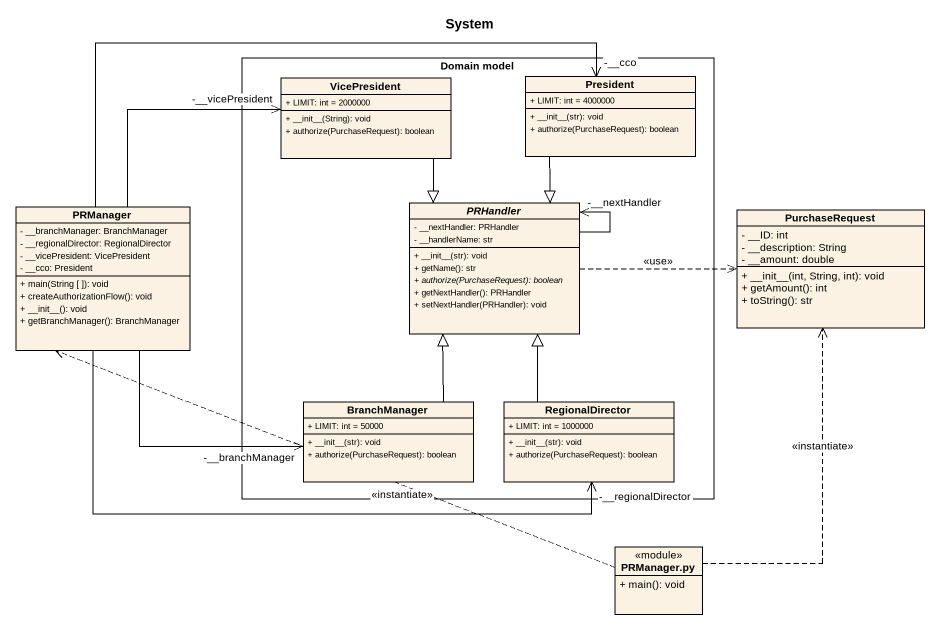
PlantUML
@startuml
title System
hide circle
hide empty members
skinparam classAttributeIconSize 0
rectangle "Domain model" as Domain_model {
  class VicePresident {
    + LIMIT: int = 2000000
    + ~__init~__(String): void
    + authorize(PurchaseRequest): boolean
  }
  class President {
    + LIMIT: int = 4000000
    + ~__init~__(str): void
    + authorize(PurchaseRequest): boolean
  }
  abstract class PRHandler {
    - __nextHandler: PRHandler
    - __handlerName: str
    + ~__init~__(str): void
    + getName(): str
    {abstract} + authorize(PurchaseRequest): boolean
    + getNextHandler(): PRHandler
    + setNextHandler(PRHandler): void
  }
  class BranchManager {
    + LIMIT: int = 50000
    + ~__init~__(str): void
    + authorize(PurchaseRequest): boolean
  }
  class RegionalDirector {
    + LIMIT: int = 1000000
    + ~__init~__(str): void
    + authorize(PurchaseRequest): boolean
  }
}
class PRManager {
  - __branchManager: BranchManager
  - __regionalDirector: RegionalDirector
  - __vicePresident: VicePresident
  - __cco: President
  + main(String [ ]): void
  + createAuthorizationFlow(): void
  + ~__init~__(): void
  + getBranchManager(): BranchManager
}
class PurchaseRequest {
  - __ID: int
  - __description: String
  - __amount: double
  + ~__init~__(int, String, int): void
  + getAmount(): int
  + toString(): str
}
class "PRManager.py" as PRManager_py <<module>> {
  + main(): void
}
VicePresident --|> PRHandler
President --|> PRHandler
PRManager -up-> "-__vicePresident" VicePresident
PRManager -right-> "-__cco" President
PRManager -right-> "-__branchManager" BranchManager
PRManager -right-> "-__regionalDirector" RegionalDirector
PRHandler --> "-__nextHandler" PRHandler
PRHandler .right.> PurchaseRequest : <<use>>
BranchManager -up-|> PRHandler
RegionalDirector -up-|> PRHandler
PRManager_py .left.> PRManager : <<instantiate>>
PRManager_py .up.> PurchaseRequest : <<instantiate>>
@enduml
